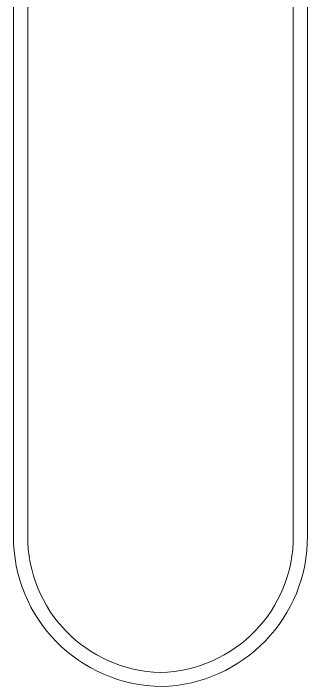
# Model space of a CAD drawing. Header units: centimetres. Extents: x 177 to 329, y -21 to 132.
# Drawn here: x 179.69 to 196.09, y -17.45 to 20.11 of the extents above; entities that cross this region are included whole.
import ezdxf

# ---------------------------------------------------------------- set-up
doc = ezdxf.new("R2010")
doc.units = ezdxf.units.CM
doc.header["$LTSCALE"] = 2.54
doc.layers.get('0').update_dxf_attribs({"lineweight": 18})

# ---------------------------------------------------------------- blocks, each defined once
blk = doc.blocks.new('Group-2')
at = {"linetype": 'Continuous'}
for p, q in [((51.812, -10.376), (51.812, 27.955)), ((52.606, -10.376), (52.606, 27.956)), ((36.204, -10.376), (36.204, 15.411)), ((36.998, -10.376), (36.998, 15.411)), ((36.204, -20.598), (36.204, -10.376)), ((36.998, -20.598), (36.998, -10.376)), ((51.812, -20.598), (51.812, -10.376)), ((52.606, -20.598), (52.606, -10.376))]:
    blk.add_line(p, q, dxfattribs=at)
for centre, radius, start, end in [((44.568, -20.65), 8.365, 179.6412, 269.3517), ((44.573, -20.65), 7.575, 179.5999, 268.7306), ((44.237, -20.65), 7.575, 271.2694, 0.4001), ((44.24, -20.656), 8.361, 271.6032, 0.4018)]:
    blk.add_arc(centre, radius, start, end, dxfattribs=at)

msp = doc.modelspace()

# ---------------------------------------------------------------- block references
at = {"color": 7}
msp.add_blockref('Group-2', (143.484, 11.562), dxfattribs=at)

doc.saveas('drawing.dxf')
